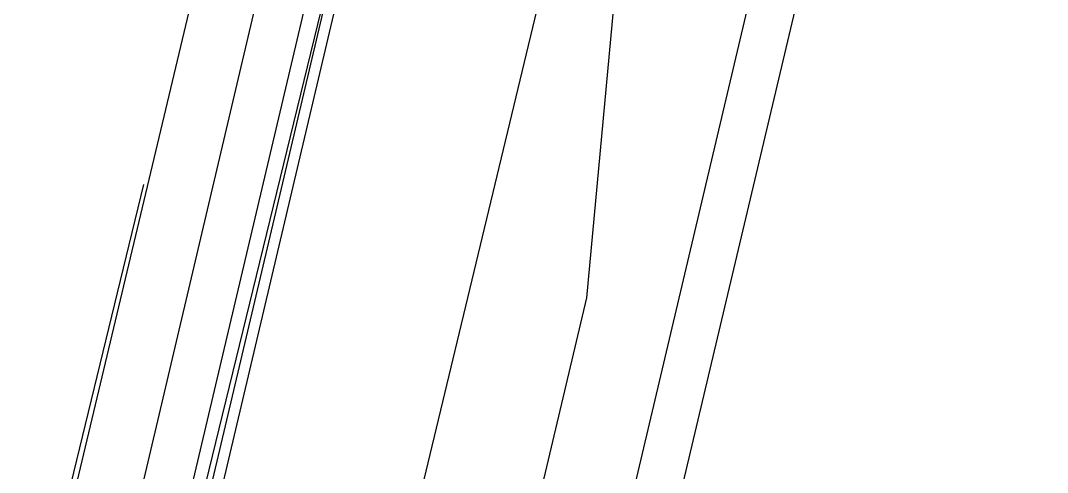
# Model space of a CAD drawing. Header units: feet. Extents: x -84 to 198, y -22 to 181.
# Drawn here: x 120.559 to 122.011, y 89.638 to 90.276 of the extents above; entities that cross this region are included whole.
import ezdxf

# ---------------------------------------------------------------- set-up
doc = ezdxf.new("R2010")
doc.units = ezdxf.units.FT
doc.layers.add('A-AREA-COMUN', color=252, linetype='CONTINUOUS')
doc.layers.add('A-LINEA', color=7, linetype='CONTINUOUS')

msp = doc.modelspace()

# ---------------------------------------------------------------- linework, layer by layer
at = {"layer": 'A-AREA-COMUN'}
msp.add_lwpolyline([(120.8, 87.52), (121.36, 89.8844), (121.472, 91.0933), (122, 91.1289), (121.888, 91.4133), (122.08, 91.7333), (124.4, 91.1644), (122.048, 91.7689), (121.728, 91.1644), (121.312, 91.2533), (121.088, 91.4489), (121.312, 92.5689), (121.52, 92.7289), (124.56, 92.0178), (124.72, 91.8578), (124.608, 91.3778), (125.2, 91.3778), (128.288, 92.2844)], dxfattribs=at)
at = {"layer": 'A-LINEA'}
for p, q in [((120.92, 90.8044), (119.2667, 83.8711)), ((120.5867, 89.0044), (120.9733, 90.6444)), ((121.6667, 90.6311), (120.0267, 83.6978)), ((120.6133, 89.5511), (120.7333, 90.0444))]:
    msp.add_line(p, q, dxfattribs=at)
for points in [[(117.0933, 59.0178), (114.4, 59.6578), (118.2, 75.6978), (122, 91.7511), (124.68, 91.1111)], [(121.3867, 90.6978), (120.96, 88.9244), (120.5867, 87.3378)], [(120.6533, 88.9911), (121.0533, 90.6844), (121.0667, 90.6844), (121.08, 90.6844), (120.6667, 88.9911)], [(120.6933, 88.9778), (121.0933, 90.6711), (121.0933, 90.6844), (121.08, 90.6844), (120.68, 88.9911)]]:
    msp.add_lwpolyline(points, dxfattribs=at)

doc.saveas('drawing.dxf')
